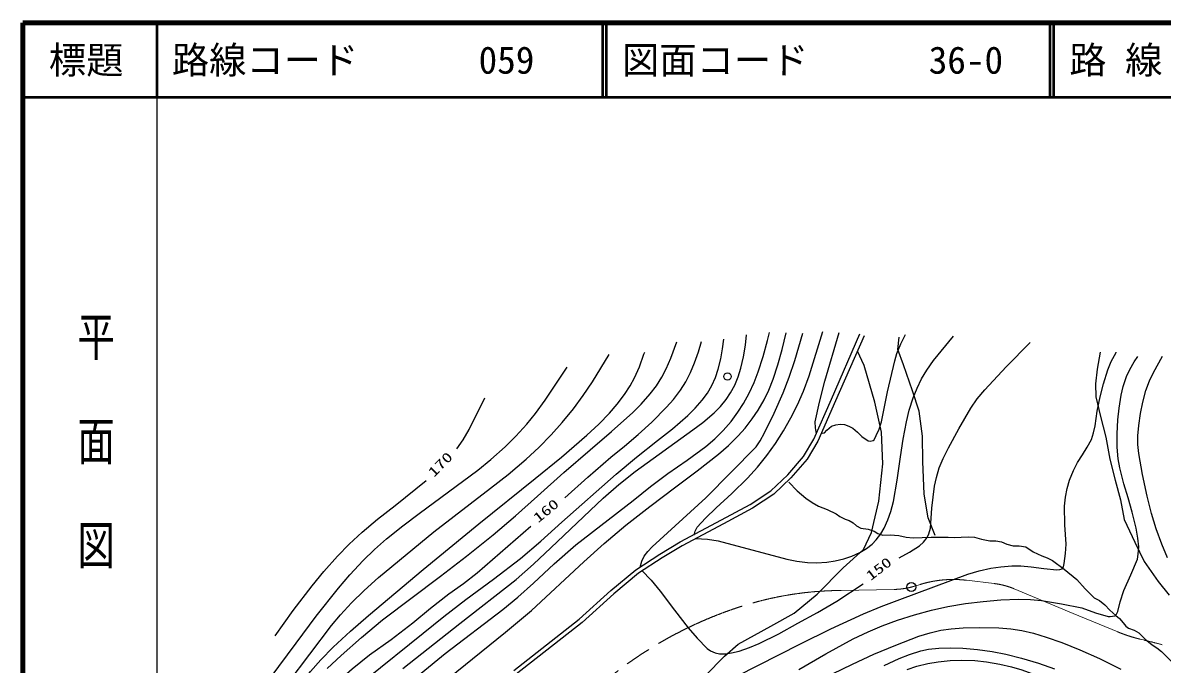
# Model space of a CAD drawing. Units: millimetres, scale not verified. Extents: x 40000 to 680000, y 20000 to 380000.
# Drawn here: x 40000 to 192841, y 293929 to 380000 of the extents above; entities that cross this region are included whole.
import ezdxf
from ezdxf.enums import TextEntityAlignment as Align

# ---------------------------------------------------------------- set-up
doc = ezdxf.new("R2010")
doc.units = ezdxf.units.MM
doc.header["$LTSCALE"] = 1000
doc.linetypes.add('CHAIN', pattern=[18.5, 12, -1.5, 3.5, -1.5])
for name, color, linetype, lineweight in [('M-BGD', 7, 'Continuous', 25), ('M-BMK', 2, 'CHAIN', 13), ('M-BMK-SRVR', 3, 'Continuous', 25), ('M-TTL', 2, 'Continuous', 140), ('M-TTL-BAND', 7, 'Continuous', 25), ('M-TTL-LINE', 7, 'Continuous', 50)]:
    doc.layers.add(name, color=color, linetype=linetype, lineweight=lineweight)
doc.layers.add('M-TTL-TXT', color=7, linetype='Continuous')
doc.styles.add('@ＭＳ ゴシック', font='')
doc.styles.add('ＭＳ ゴシック', font='')
doc.styles.get('@ＭＳ ゴシック').set_extended_font_data('@MS Gothic')
doc.styles.get('ＭＳ ゴシック').set_extended_font_data('MS Gothic')

msp = doc.modelspace()

# ---------------------------------------------------------------- linework, layer by layer
at = {"layer": 'M-BGD'}
for p, q in [((148472, 329507), (152302, 338251)), ((152851, 338011), (149021, 329266)), ((157388, 336156), (157567, 337810)), ((152868, 333997), (151983, 335947)), ((158155, 334088), (157388, 336156)), ((184498, 335801), (184127, 333512)), ((154283, 329093), (152868, 333997)), ((159334, 330602), (158155, 334088)), ((184127, 333512), (183875, 331569)), ((160219, 327884), (159334, 330602)), ((183875, 331569), (183935, 329815)), ((146120, 324126), (148472, 329507)), ((149021, 329266), (146655, 323853)), ((155166, 325076), (154283, 329093)), ((183935, 329815), (184568, 327183)), ((160665, 324542), (160219, 327884)), ((184568, 327183), (185262, 324400)), ((144739, 321780), (146120, 324126)), ((155345, 320836), (155166, 325076)), ((160711, 321140), (160665, 324542)), ((185262, 324400), (185826, 321443)), ((146655, 323853), (145228, 321428)), ((142608, 319337), (144739, 321780)), ((145228, 321428), (143041, 318922)), ((160897, 316744), (160711, 321140)), ((185826, 321443), (186551, 318630)), ((154825, 315815), (155345, 320836)), ((140357, 317209), (142608, 319337)), ((143041, 318922), (140731, 316738)), ((186551, 318630), (187245, 315968)), ((137582, 315370), (140357, 317209)), ((140731, 316738), (137889, 314854)), ((161462, 313578), (160897, 316744)), ((133709, 313315), (137582, 315370)), ((137889, 314854), (133991, 312786)), ((153862, 311606), (154825, 315815)), ((187245, 315968), (187727, 313336)), ((162406, 311214), (161462, 313578)), ((187727, 313336), (189150, 310296)), ((128172, 310355), (133709, 313315)), ((133991, 312786), (128469, 309833)), ((125453, 308717), (128172, 310355)), ((152753, 309318), (153862, 311606)), ((189150, 310296), (190419, 307694)), ((128469, 309833), (125771, 308209)), ((150053, 306864), (152753, 309318)), ((122233, 306614), (125453, 308717)), ((125771, 308209), (122590, 306131)), ((190419, 307694), (192293, 305031)), ((118892, 303833), (122233, 306614)), ((122590, 306131), (119286, 303381)), ((146553, 303321), (150053, 306864)), ((192293, 305031), (193780, 303174)), ((114644, 299969), (118892, 303833)), ((119286, 303381), (115031, 299511)), ((143480, 300771), (146553, 303321)), ((105849, 293086), (114644, 299969)), ((140360, 299025), (143480, 300771)), ((115031, 299511), (106196, 292596)), ((135963, 296617), (140360, 299025)), ((134119, 295011), (135963, 296617)), ((131555, 292393), (134119, 295011))]:
    msp.add_line(p, q, dxfattribs=at)
for points in [[(90988, 293354), (98643, 299396), (106160, 305311), (108492, 307354), (110817, 309527), (117864, 316202), (119965, 318035), (122132, 319788), (129895, 325364), (131233, 326378), (132758, 327681), (133600, 328531), (134359, 329448), (134951, 330334), (135512, 331393), (135972, 332505), (136337, 333652), (136679, 335161), (136923, 336734), (137094, 338135)], [(93458, 292709), (96671, 295378), (104414, 301278), (106421, 302944), (108494, 304805), (111264, 307382), (114174, 309950), (121869, 315917), (124198, 317785), (126510, 319514), (129139, 321305), (131625, 323127), (132828, 324178), (133959, 325308), (135008, 326513), (135921, 327729), (136680, 328903), (137452, 330300), (138121, 331746), (138660, 333144), (139317, 335230), (139878, 337351), (140147, 338439)], [(93998, 289574), (101477, 295611), (104755, 298234), (108234, 301151), (115267, 307666), (117992, 310119), (120873, 312569), (124098, 315106), (127597, 317725), (130477, 319863), (133337, 322116), (134683, 323300), (135959, 324558), (136879, 325587), (137859, 326847), (138638, 328007), (139430, 329393), (140061, 330713), (140652, 332194), (141275, 334088), (141842, 336155), (142390, 338406)], [(122835, 306968), (123028, 307746), (123346, 308443), (123829, 309076), (124432, 309692), (131606, 316249), (138352, 323092), (138924, 323922), (139509, 324962), (140794, 327603), (142003, 330330), (142802, 332426), (143555, 334692), (144650, 338366)], [(130072, 311240), (130189, 311801), (130455, 312324), (131573, 313528), (133012, 314905), (135104, 316816), (137234, 318909), (138566, 320381), (139818, 321926), (140976, 323548), (142056, 325241), (143039, 326974), (143926, 328757), (144709, 330582), (145468, 332636), (147301, 338584)], [(130243, 310818), (131834, 310700), (133284, 310480), (142483, 308024), (143847, 307743), (145278, 307568), (146473, 307533), (147870, 307612), (148984, 307780), (150144, 308064), (151195, 308423), (152294, 308924), (153153, 309439), (153937, 310052), (154493, 310622), (155097, 311418), (155559, 312195), (156056, 313286), (156443, 314418), (156789, 315773), (157296, 318618), (157746, 321761), (158082, 324112), (158529, 326463), (158916, 328007), (159448, 329685), (159962, 330982), (160573, 332235), (161253, 333387), (162162, 334697), (164840, 337956)], [(146458, 324852), (146319, 325641), (146310, 326457), (146868, 329073), (147584, 331913), (149507, 338437)], [(147088, 325001), (147287, 324931), (147557, 324998), (147843, 325349), (148483, 325879), (149047, 326072), (149638, 326147), (150245, 326087), (150824, 325892), (151355, 325586), (151958, 325086), (152566, 324475), (153378, 323894), (153663, 323847), (154051, 323929), (154199, 324052), (154474, 324601), (154863, 325454), (155180, 326458), (155993, 330462), (156953, 334636), (157261, 335622), (157790, 336909), (158398, 338183)], [(80813, 293345), (82717, 295106), (85436, 297518), (88262, 299886), (96036, 305766), (99516, 308427), (103089, 311287), (106075, 313823), (109041, 316475), (112597, 319665), (116108, 322684), (118990, 325136), (121833, 327695), (122965, 328840), (124149, 330192), (124983, 331302), (125722, 332468), (126287, 333547), (126918, 335006), (127729, 337204)], [(86140, 292004), (93700, 298075), (96479, 300330), (99445, 302604), (103130, 305322), (106751, 308118), (109506, 310454), (112324, 312977), (119587, 319435), (122335, 321733), (125128, 323937), (127152, 325535), (129210, 327294), (130209, 328285), (131128, 329344), (131829, 330311), (132412, 331308), (132904, 332397), (133293, 333532), (133629, 334893), (133855, 336254), (134017, 337568)], [(112726, 316248), (115788, 319043), (118885, 321706), (120735, 323174), (122536, 324737), (124374, 326427), (126356, 328403), (127275, 329453), (128234, 330721), (128923, 331815), (129569, 333053), (130119, 334354), (130629, 335862), (131032, 337230)], [(157541, 308210), (158947, 308958), (160291, 309815), (160837, 310310), (161322, 310942), (161556, 311435), (161752, 312200), (161960, 314871), (162301, 317838), (162551, 318986), (162943, 320274), (163476, 321555), (164196, 322987), (165549, 325521), (167148, 328272), (168035, 329529), (169040, 330760), (171923, 333825), (175133, 337085), (175144, 337095)], [(68587, 280067), (74498, 287805), (76438, 290337), (78578, 292957), (79965, 294507), (81637, 296209), (83970, 298379), (86373, 300477), (93728, 306637), (101186, 312748), (108718, 318843), (112269, 321733), (115682, 324644), (117281, 326144), (118699, 327609), (119748, 328825), (120714, 330101), (121470, 331271), (122069, 332374), (122706, 333829), (123324, 335515), (123432, 335822)], [(69406, 283888), (75601, 291418), (81408, 299122), (82600, 300550), (84083, 302154), (85791, 303823), (87719, 305556), (95155, 311697), (102758, 317550), (105101, 319402), (107528, 321462), (109200, 323012), (110876, 324717), (112341, 326351), (113853, 328206), (115156, 329970), (116401, 331827), (118645, 335506)], [(135786, 292320), (144334, 296670), (148412, 298664), (152750, 300668), (155137, 301666), (157636, 302601), (166746, 306001), (168283, 306455), (169839, 306808), (171215, 307010), (172673, 307115), (173867, 307116), (175261, 307003), (176968, 306758), (178704, 306610), (179130, 306629), (179401, 306726), (179612, 307015), (179709, 307428), (179890, 308781), (179951, 310058), (179787, 312638), (179735, 315140), (179859, 316333), (180093, 317507), (180412, 318614), (180920, 319912), (181465, 320981), (182133, 322045), (182791, 323052), (183342, 324097), (183638, 324956), (183843, 325928), (184125, 327873), (184509, 329829), (184951, 331561), (185546, 333424), (186007, 334528), (186644, 335768), (186660, 335799)], [(144113, 293228), (147735, 295319), (151407, 297315), (153377, 298270), (155259, 299067), (157313, 299829), (159593, 300555), (161907, 301177), (164095, 301655), (166451, 302056), (168823, 302352), (171208, 302547), (173562, 302639), (175154, 302618), (176664, 302486), (179314, 302051), (182042, 301478), (183871, 300821), (185598, 300335), (185876, 300311), (186470, 300417), (186691, 300632), (186894, 301024), (187208, 302319), (187707, 303832), (188651, 305907), (189506, 308046), (189635, 308675), (189690, 309663), (189574, 310860), (189330, 312193), (188827, 314322), (188266, 316244), (187683, 318153), (187154, 320274), (186952, 321479), (186818, 323063), (186795, 324862), (186881, 326717), (187048, 328300), (187345, 330036), (187624, 331204), (188062, 332530), (188496, 333478), (189100, 334507), (189556, 335206)], [(193544, 308210), (192776, 310046), (192031, 312106), (191416, 314155), (190834, 316469), (190198, 319394), (189695, 322215), (189583, 323402), (189578, 324593), (189684, 325983), (189919, 327567), (190237, 329099), (190663, 330638), (191138, 331946), (191665, 333089), (192874, 335245)], [(70870, 288928), (76665, 296763), (79371, 300360), (82338, 304124), (83891, 305941), (85649, 307834), (87159, 309310), (88795, 310759), (90966, 312508), (93190, 314166), (101040, 319952), (102778, 321385), (104704, 323121), (106120, 324526), (107597, 326144), (108783, 327588), (110083, 329346), (113001, 333781)], [(98238, 322843), (99082, 324053), (99898, 325413), (101985, 329655)], [(73837, 297744), (76282, 301133), (78813, 304459), (80377, 306363), (82234, 308450), (83762, 310022), (85502, 311654), (87583, 313403), (89934, 315237), (94123, 318579)], [(142764, 318346), (143886, 317217), (145056, 316205), (145876, 315633), (146751, 315153), (147904, 314687), (149097, 314094), (149586, 313750), (150305, 313414), (150866, 313200), (151365, 312897), (151820, 312501), (152412, 312203), (153410, 312051), (154183, 311778), (154706, 311470), (155363, 311242), (156361, 311290), (157523, 311203), (158494, 310973), (159435, 310872), (161828, 310996), (164132, 310993), (164926, 310920), (165858, 310960), (166855, 311038), (167647, 310976), (168605, 310698), (169721, 310501), (170522, 310493), (171275, 310344), (172018, 310042), (172836, 309821), (173645, 309803), (174537, 309660), (175552, 309028), (176682, 308476), (177417, 308219), (178117, 307847), (179700, 306685), (181392, 305296), (182485, 304027), (183723, 302835), (184427, 302459), (185141, 301920), (185817, 301180), (186639, 300464), (187095, 300079), (187588, 299480), (187959, 299017), (188332, 298771), (189087, 298479), (189710, 298125), (190554, 297269), (191487, 296515), (192135, 296129), (192753, 295631), (194097, 294316)], [(67696, 272554), (69736, 275499), (71729, 278561), (73920, 282121), (76113, 285477), (76965, 286576), (78011, 287739), (79888, 289522), (81942, 291332), (84192, 293302), (86498, 295190), (89395, 297254), (92323, 299466), (94706, 301454), (97162, 303356), (99110, 304740), (100958, 306186), (108162, 312469)], [(123043, 306506), (124278, 305208), (125513, 303745), (127403, 301176), (129267, 298821), (130450, 297444), (131782, 296058), (132260, 295725), (132892, 295454), (133456, 295344), (134251, 295330), (135073, 295439), (136104, 295693), (137483, 296162), (138780, 296707), (141407, 298025), (143978, 299426), (146588, 300852), (149212, 302405), (152740, 304732)], [(148609, 292620), (151284, 293953), (154162, 295268), (157098, 296500), (160181, 297676), (161701, 298155), (163162, 298498), (164537, 298692), (166127, 298807), (168347, 298857), (170942, 298802), (172527, 298669), (174005, 298443), (175557, 298087), (177278, 297581), (179398, 296835), (181798, 295867), (184434, 294681), (187294, 293277)], [(155564, 293766), (157556, 294682), (158955, 295233), (160475, 295711), (161474, 295932), (162855, 296099), (164451, 296145), (166095, 296081), (168083, 295900), (170052, 295620), (171848, 295271), (173975, 294739), (176263, 294057), (178399, 293320)], [(158607, 293219), (159936, 293653), (161420, 294025), (162794, 294262), (164383, 294421), (165981, 294470), (167698, 294407), (169289, 294248), (171060, 293955), (172609, 293592), (174026, 293160), (176078, 292396), (178277, 291460), (187079, 287555), (189237, 286532), (191335, 285416), (193381, 284184)]]:
    msp.add_lwpolyline(points, dxfattribs=at)
msp.add_circle((134538, 332532), 498, dxfattribs=at)
at = {"layer": 'M-BMK'}
for p, q in [((159632, 304405), (160400, 304641)), ((166566, 305196), (170311, 304752)), ((156896, 303967), (149764, 303826)), ((172992, 304047), (180903, 300736)), ((180903, 300736), (186902, 298257)), ((189868, 297295), (190330, 297184))]:
    msp.add_line(p, q, dxfattribs=at)
for centre, radius, start, end in [((156699, 313958), 9993, 271.13172, 287.0687), ((164800, 290311), 14990, 83.23161, 107.0687), ((169134, 294828), 9993, 67.29058, 83.23161), ((150046, 259056), 44770, 90.36018, 108.03275), ((153200, 249363), 54964, 108.03184, 135.61033), ((194534, 316730), 19987, 247.55184, 256.49876), ((166999, 200012), 99934, 75.01393, 76.49877)]:
    msp.add_arc(centre, radius, start, end, dxfattribs=at)
at = {"layer": 'M-BMK-SRVR'}
msp.add_circle((159184, 304279), 611, dxfattribs=at)
at = {"layer": 'M-TTL'}
for p, q in [((40000, 380000), (40000, 20000)), ((680000, 380000), (40000, 380000))]:
    msp.add_line(p, q, dxfattribs=at)
at = {"layer": 'M-TTL-BAND'}
msp.add_line((58000, 370000), (58000, 20000), dxfattribs=at)
at = {"layer": 'M-TTL-LINE'}
for p, q in [((58000, 380000), (58000, 370000)), ((117750, 380000), (117750, 370000)), ((118250, 380000), (118250, 370000)), ((177750, 380000), (177750, 370000)), ((178250, 380000), (178250, 370000)), ((40000, 370000), (680000, 370000))]:
    msp.add_line(p, q, dxfattribs=at)

# ---------------------------------------------------------------- texts
at = {"layer": 'M-BGD', "style": 'ＭＳ ゴシック', "width": 1.4}
for s, rotation, p in [('170', 45.566, (95436, 318660)), ('160', 39.266, (109383, 312520)), ('150', 37.666, (153962, 304748))]:
    msp.add_text(s, height=1320, rotation=rotation, dxfattribs=at).set_placement(p, align=Align.BOTTOM_LEFT)
at = {"layer": 'M-TTL-BAND', "style": '@ＭＳ ゴシック', "width": 1.4}
msp.add_text('平  面  図', height=3666, rotation=270, dxfattribs=at).set_placement((49777, 306475), align=Align.MIDDLE_RIGHT)
at = {"layer": 'M-TTL-TXT', "style": 'ＭＳ ゴシック'}
msp.add_text('標題', height=3666, dxfattribs=at).set_placement((48500, 375000), align=Align.MIDDLE_CENTER)
for s, p in [('路線コード', (60000, 375000)), ('059', (101142, 375000)), ('図面コード', (120380, 375000)), ('36-0', (161521, 375000)), ('路 線 名', (180380, 375000))]:
    msp.add_text(s, height=3666, dxfattribs=at).set_placement(p, align=Align.MIDDLE_LEFT)

doc.saveas('drawing.dxf')
